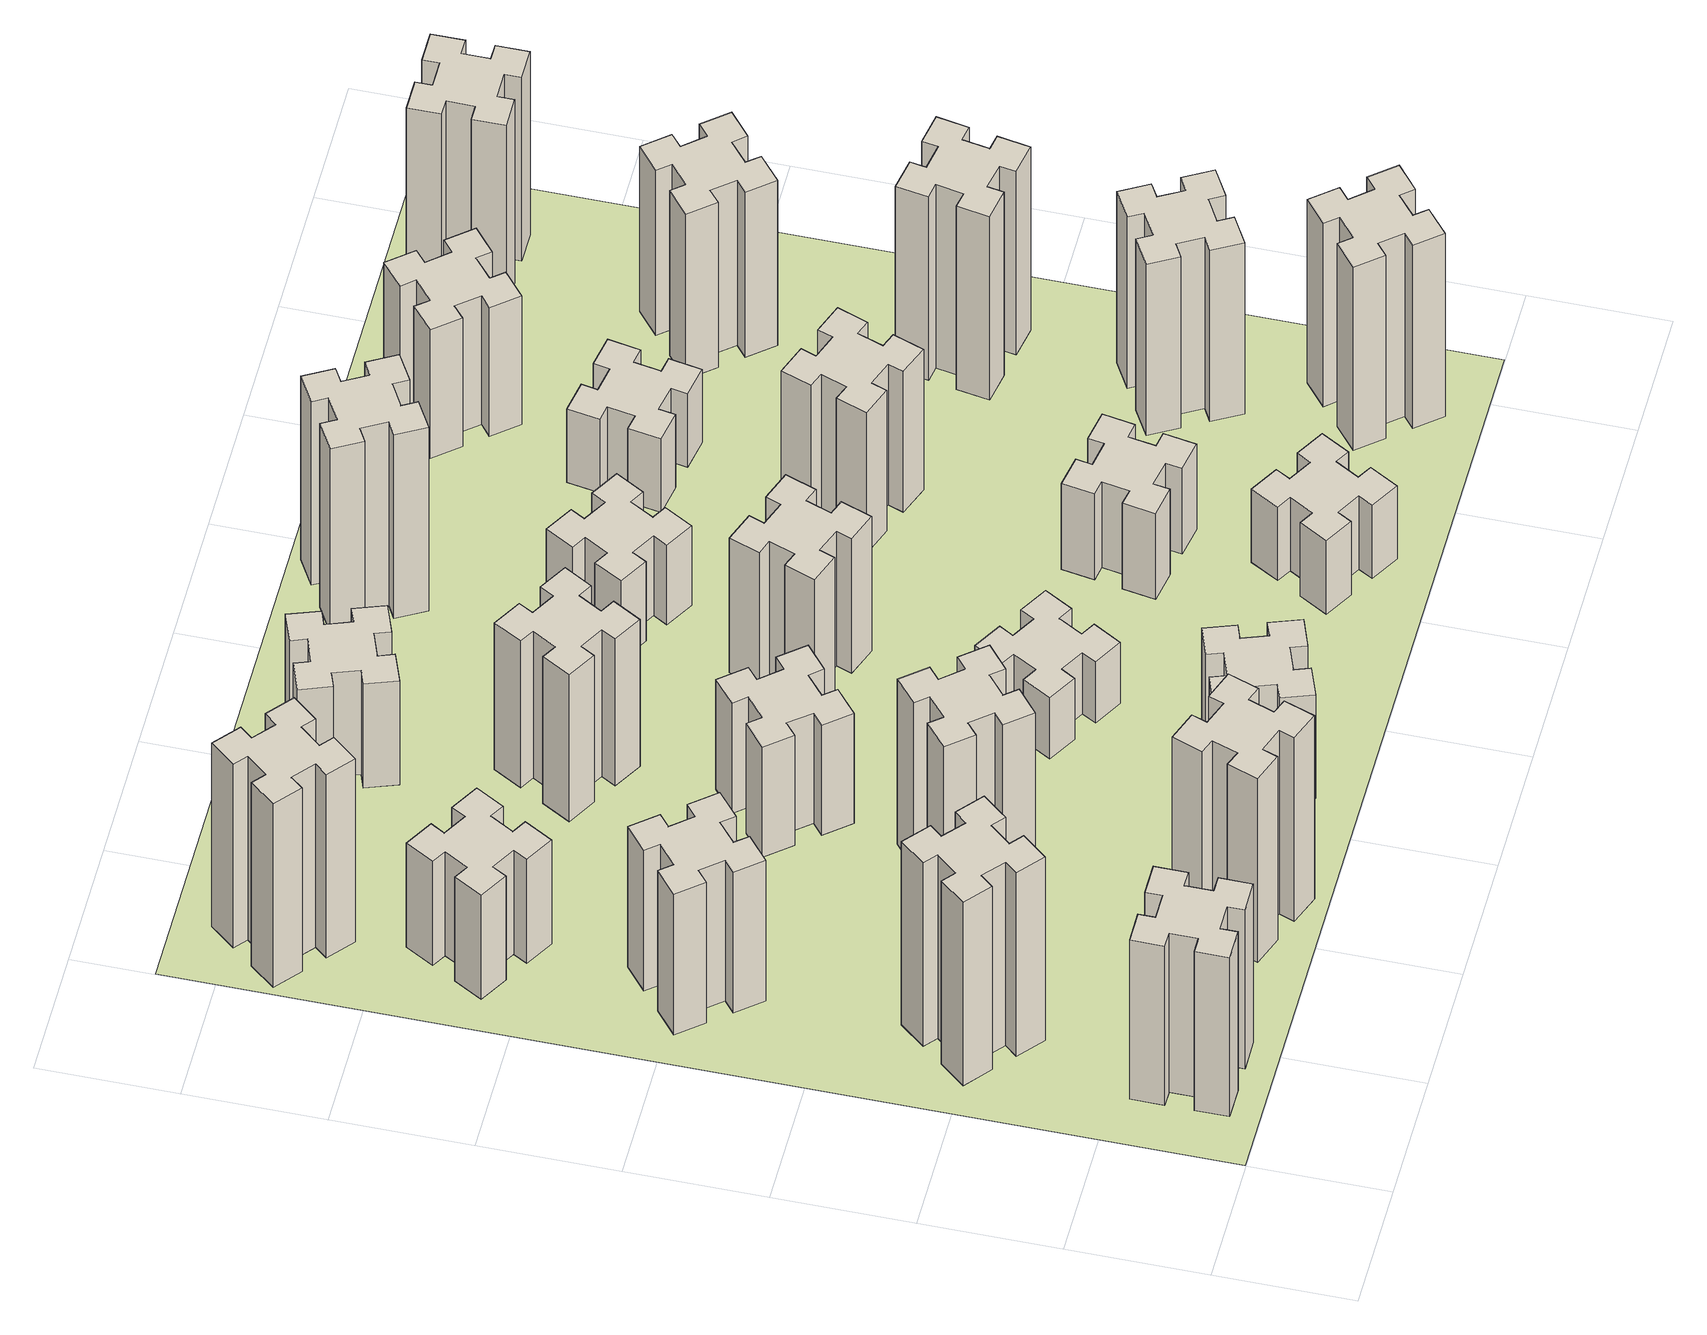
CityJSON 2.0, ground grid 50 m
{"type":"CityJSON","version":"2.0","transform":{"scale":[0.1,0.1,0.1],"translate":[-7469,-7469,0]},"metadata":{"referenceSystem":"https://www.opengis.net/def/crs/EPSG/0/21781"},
"CityObjects":{
"building1":{"type":"Building","attributes":{"class":"1000","function":"1000","usage":"1000","yearOfConstruction":2016,"roofType":"1000","measuredHeight":78,"storeysAboveGround":30,"storeysBelowGround":0},"geometry":[{"type":"Solid","lod":"1","boundaries":[[[[0,1,2,3,4,5,6,7,8,9,10,11,12,13,14,15,16,17,18,19]],[[17,16,20,21]],[[16,15,22,20]],[[15,14,23,22]],[[14,13,24,23]],[[13,12,25,24]],[[12,11,26,25]],[[11,10,27,26]],[[10,9,28,27]],[[9,8,29,28]],[[8,7,30,29]],[[7,6,31,30]],[[6,5,32,31]],[[5,4,33,32]],[[4,3,34,33]],[[3,2,35,34]],[[2,1,36,35]],[[1,0,37,36]],[[0,19,38,37]],[[19,18,39,38]],[[18,17,21,39]],[[24,25,26,27,28,29,30,31,32,33,34,35,36,37,38,39,21,20,22,23]]]]}]},
"building2":{"type":"Building","attributes":{"class":"1000","function":"1000","usage":"1000","yearOfConstruction":2016,"roofType":"1000","measuredHeight":90,"storeysAboveGround":30,"storeysBelowGround":0},"geometry":[{"type":"Solid","lod":"1","boundaries":[[[[40,41,42,43,44,45,46,47,48,49,50,51,52,53,54,55,56,57,58,59]],[[57,56,60,61]],[[56,55,62,60]],[[55,54,63,62]],[[54,53,64,63]],[[53,52,65,64]],[[52,51,66,65]],[[51,50,67,66]],[[50,49,68,67]],[[49,48,69,68]],[[48,47,70,69]],[[47,46,71,70]],[[46,45,72,71]],[[45,44,73,72]],[[44,43,74,73]],[[43,42,75,74]],[[42,41,76,75]],[[41,40,77,76]],[[40,59,78,77]],[[59,58,79,78]],[[58,57,61,79]],[[64,65,66,67,68,69,70,71,72,73,74,75,76,77,78,79,61,60,62,63]]]]}]},
"building3":{"type":"Building","attributes":{"class":"1000","function":"1000","usage":"1000","yearOfConstruction":2016,"roofType":"1000","measuredHeight":69,"storeysAboveGround":30,"storeysBelowGround":0},"geometry":[{"type":"Solid","lod":"1","boundaries":[[[[80,81,82,83,84,85,86,87,88,89,90,91,92,93,94,95,96,97,98,99]],[[97,96,100,101]],[[96,95,102,100]],[[95,94,103,102]],[[94,93,104,103]],[[93,92,105,104]],[[92,91,106,105]],[[91,90,107,106]],[[90,89,108,107]],[[89,88,109,108]],[[88,87,110,109]],[[87,86,111,110]],[[86,85,112,111]],[[85,84,113,112]],[[84,83,114,113]],[[83,82,115,114]],[[82,81,116,115]],[[81,80,117,116]],[[80,99,118,117]],[[99,98,119,118]],[[98,97,101,119]],[[104,105,106,107,108,109,110,111,112,113,114,115,116,117,118,119,101,100,102,103]]]]}]},
"building4":{"type":"Building","attributes":{"class":"1000","function":"1000","usage":"1000","yearOfConstruction":2016,"roofType":"1000","measuredHeight":51,"storeysAboveGround":30,"storeysBelowGround":0},"geometry":[{"type":"Solid","lod":"1","boundaries":[[[[120,121,122,123,124,125,126,127,128,129,130,131,132,133,134,135,136,137,138,139]],[[137,136,140,141]],[[136,135,142,140]],[[135,134,143,142]],[[134,133,144,143]],[[133,132,145,144]],[[132,131,146,145]],[[131,130,147,146]],[[130,129,148,147]],[[129,128,149,148]],[[128,127,150,149]],[[127,126,151,150]],[[126,125,152,151]],[[125,124,153,152]],[[124,123,154,153]],[[123,122,155,154]],[[122,121,156,155]],[[121,120,157,156]],[[120,139,158,157]],[[139,138,159,158]],[[138,137,141,159]],[[144,145,146,147,148,149,150,151,152,153,154,155,156,157,158,159,141,140,142,143]]]]}]},
"building5":{"type":"Building","attributes":{"class":"1000","function":"1000","usage":"1000","yearOfConstruction":2016,"roofType":"1000","measuredHeight":90,"storeysAboveGround":30,"storeysBelowGround":0},"geometry":[{"type":"Solid","lod":"1","boundaries":[[[[160,161,162,163,164,165,166,167,168,169,170,171,172,173,174,175,176,177,178,179]],[[177,176,180,181]],[[176,175,182,180]],[[175,174,183,182]],[[174,173,184,183]],[[173,172,185,184]],[[172,171,186,185]],[[171,170,187,186]],[[170,169,188,187]],[[169,168,189,188]],[[168,167,190,189]],[[167,166,191,190]],[[166,165,192,191]],[[165,164,193,192]],[[164,163,194,193]],[[163,162,195,194]],[[162,161,196,195]],[[161,160,197,196]],[[160,179,198,197]],[[179,178,199,198]],[[178,177,181,199]],[[184,185,186,187,188,189,190,191,192,193,194,195,196,197,198,199,181,180,182,183]]]]}]},
"building6":{"type":"Building","attributes":{"class":"1000","function":"1000","usage":"1000","yearOfConstruction":2016,"roofType":"1000","measuredHeight":90,"storeysAboveGround":30,"storeysBelowGround":0},"geometry":[{"type":"Solid","lod":"1","boundaries":[[[[200,201,202,203,204,205,206,207,208,209,210,211,212,213,214,215,216,217,218,219]],[[217,216,220,221]],[[216,215,222,220]],[[215,214,223,222]],[[214,213,224,223]],[[213,212,225,224]],[[212,211,226,225]],[[211,210,227,226]],[[210,209,228,227]],[[209,208,229,228]],[[208,207,230,229]],[[207,206,231,230]],[[206,205,232,231]],[[205,204,233,232]],[[204,203,234,233]],[[203,202,235,234]],[[202,201,236,235]],[[201,200,237,236]],[[200,219,238,237]],[[219,218,239,238]],[[218,217,221,239]],[[224,225,226,227,228,229,230,231,232,233,234,235,236,237,238,239,221,220,222,223]]]]}]},
"building7":{"type":"Building","attributes":{"class":"1000","function":"1000","usage":"1000","yearOfConstruction":2016,"roofType":"1000","measuredHeight":81,"storeysAboveGround":30,"storeysBelowGround":0},"geometry":[{"type":"Solid","lod":"1","boundaries":[[[[240,241,242,243,244,245,246,247,248,249,250,251,252,253,254,255,256,257,258,259]],[[257,256,260,261]],[[256,255,262,260]],[[255,254,263,262]],[[254,253,264,263]],[[253,252,265,264]],[[252,251,266,265]],[[251,250,267,266]],[[250,249,268,267]],[[249,248,269,268]],[[248,247,270,269]],[[247,246,271,270]],[[246,245,272,271]],[[245,244,273,272]],[[244,243,274,273]],[[243,242,275,274]],[[242,241,276,275]],[[241,240,277,276]],[[240,259,278,277]],[[259,258,279,278]],[[258,257,261,279]],[[264,265,266,267,268,269,270,271,272,273,274,275,276,277,278,279,261,260,262,263]]]]}]},
"building8":{"type":"Building","attributes":{"class":"1000","function":"1000","usage":"1000","yearOfConstruction":2016,"roofType":"1000","measuredHeight":54,"storeysAboveGround":30,"storeysBelowGround":0},"geometry":[{"type":"Solid","lod":"1","boundaries":[[[[280,281,282,283,284,285,286,287,288,289,290,291,292,293,294,295,296,297,298,299]],[[297,296,300,301]],[[296,295,302,300]],[[295,294,303,302]],[[294,293,304,303]],[[293,292,305,304]],[[292,291,306,305]],[[291,290,307,306]],[[290,289,308,307]],[[289,288,309,308]],[[288,287,310,309]],[[287,286,311,310]],[[286,285,312,311]],[[285,284,313,312]],[[284,283,314,313]],[[283,282,315,314]],[[282,281,316,315]],[[281,280,317,316]],[[280,299,318,317]],[[299,298,319,318]],[[298,297,301,319]],[[304,305,306,307,308,309,310,311,312,313,314,315,316,317,318,319,301,300,302,303]]]]}]},
"building9":{"type":"Building","attributes":{"class":"1000","function":"1000","usage":"1000","yearOfConstruction":2016,"roofType":"1000","measuredHeight":51,"storeysAboveGround":30,"storeysBelowGround":0},"geometry":[{"type":"Solid","lod":"1","boundaries":[[[[320,321,322,323,324,325,326,327,328,329,330,331,332,333,334,335,336,337,338,339]],[[337,336,340,341]],[[336,335,342,340]],[[335,334,343,342]],[[334,333,344,343]],[[333,332,345,344]],[[332,331,346,345]],[[331,330,347,346]],[[330,329,348,347]],[[329,328,349,348]],[[328,327,350,349]],[[327,326,351,350]],[[326,325,352,351]],[[325,324,353,352]],[[324,323,354,353]],[[323,322,355,354]],[[322,321,356,355]],[[321,320,357,356]],[[320,339,358,357]],[[339,338,359,358]],[[338,337,341,359]],[[344,345,346,347,348,349,350,351,352,353,354,355,356,357,358,359,341,340,342,343]]]]}]},
"building10":{"type":"Building","attributes":{"class":"1000","function":"1000","usage":"1000","yearOfConstruction":2016,"roofType":"1000","measuredHeight":72,"storeysAboveGround":30,"storeysBelowGround":0},"geometry":[{"type":"Solid","lod":"1","boundaries":[[[[360,361,362,363,364,365,366,367,368,369,370,371,372,373,374,375,376,377,378,379]],[[377,376,380,381]],[[376,375,382,380]],[[375,374,383,382]],[[374,373,384,383]],[[373,372,385,384]],[[372,371,386,385]],[[371,370,387,386]],[[370,369,388,387]],[[369,368,389,388]],[[368,367,390,389]],[[367,366,391,390]],[[366,365,392,391]],[[365,364,393,392]],[[364,363,394,393]],[[363,362,395,394]],[[362,361,396,395]],[[361,360,397,396]],[[360,379,398,397]],[[379,378,399,398]],[[378,377,381,399]],[[384,385,386,387,388,389,390,391,392,393,394,395,396,397,398,399,381,380,382,383]]]]}]},
"building11":{"type":"Building","attributes":{"class":"1000","function":"1000","usage":"1000","yearOfConstruction":2016,"roofType":"1000","measuredHeight":51,"storeysAboveGround":30,"storeysBelowGround":0},"geometry":[{"type":"Solid","lod":"1","boundaries":[[[[400,401,402,403,404,405,406,407,408,409,410,411,412,413,414,415,416,417,418,419]],[[417,416,420,421]],[[416,415,422,420]],[[415,414,423,422]],[[414,413,424,423]],[[413,412,425,424]],[[412,411,426,425]],[[411,410,427,426]],[[410,409,428,427]],[[409,408,429,428]],[[408,407,430,429]],[[407,406,431,430]],[[406,405,432,431]],[[405,404,433,432]],[[404,403,434,433]],[[403,402,435,434]],[[402,401,436,435]],[[401,400,437,436]],[[400,419,438,437]],[[419,418,439,438]],[[418,417,421,439]],[[424,425,426,427,428,429,430,431,432,433,434,435,436,437,438,439,421,420,422,423]]]]}]},
"building12":{"type":"Building","attributes":{"class":"1000","function":"1000","usage":"1000","yearOfConstruction":2016,"roofType":"1000","measuredHeight":30,"storeysAboveGround":30,"storeysBelowGround":0},"geometry":[{"type":"Solid","lod":"1","boundaries":[[[[440,441,442,443,444,445,446,447,448,449,450,451,452,453,454,455,456,457,458,459]],[[457,456,460,461]],[[456,455,462,460]],[[455,454,463,462]],[[454,453,464,463]],[[453,452,465,464]],[[452,451,466,465]],[[451,450,467,466]],[[450,449,468,467]],[[449,448,469,468]],[[448,447,470,469]],[[447,446,471,470]],[[446,445,472,471]],[[445,444,473,472]],[[444,443,474,473]],[[443,442,475,474]],[[442,441,476,475]],[[441,440,477,476]],[[440,459,478,477]],[[459,458,479,478]],[[458,457,461,479]],[[464,465,466,467,468,469,470,471,472,473,474,475,476,477,478,479,461,460,462,463]]]]}]},
"building13":{"type":"Building","attributes":{"class":"1000","function":"1000","usage":"1000","yearOfConstruction":2016,"roofType":"1000","measuredHeight":66,"storeysAboveGround":30,"storeysBelowGround":0},"geometry":[{"type":"Solid","lod":"1","boundaries":[[[[480,481,482,483,484,485,486,487,488,489,490,491,492,493,494,495,496,497,498,499]],[[497,496,500,501]],[[496,495,502,500]],[[495,494,503,502]],[[494,493,504,503]],[[493,492,505,504]],[[492,491,506,505]],[[491,490,507,506]],[[490,489,508,507]],[[489,488,509,508]],[[488,487,510,509]],[[487,486,511,510]],[[486,485,512,511]],[[485,484,513,512]],[[484,483,514,513]],[[483,482,515,514]],[[482,481,516,515]],[[481,480,517,516]],[[480,499,518,517]],[[499,498,519,518]],[[498,497,501,519]],[[504,505,506,507,508,509,510,511,512,513,514,515,516,517,518,519,501,500,502,503]]]]}]},
"building14":{"type":"Building","attributes":{"class":"1000","function":"1000","usage":"1000","yearOfConstruction":2016,"roofType":"1000","measuredHeight":39,"storeysAboveGround":30,"storeysBelowGround":0},"geometry":[{"type":"Solid","lod":"1","boundaries":[[[[520,521,522,523,524,525,526,527,528,529,530,531,532,533,534,535,536,537,538,539]],[[537,536,540,541]],[[536,535,542,540]],[[535,534,543,542]],[[534,533,544,543]],[[533,532,545,544]],[[532,531,546,545]],[[531,530,547,546]],[[530,529,548,547]],[[529,528,549,548]],[[528,527,550,549]],[[527,526,551,550]],[[526,525,552,551]],[[525,524,553,552]],[[524,523,554,553]],[[523,522,555,554]],[[522,521,556,555]],[[521,520,557,556]],[[520,539,558,557]],[[539,538,559,558]],[[538,537,541,559]],[[544,545,546,547,548,549,550,551,552,553,554,555,556,557,558,559,541,540,542,543]]]]}]},
"building15":{"type":"Building","attributes":{"class":"1000","function":"1000","usage":"1000","yearOfConstruction":2016,"roofType":"1000","measuredHeight":36,"storeysAboveGround":30,"storeysBelowGround":0},"geometry":[{"type":"Solid","lod":"1","boundaries":[[[[560,561,562,563,564,565,566,567,568,569,570,571,572,573,574,575,576,577,578,579]],[[577,576,580,581]],[[576,575,582,580]],[[575,574,583,582]],[[574,573,584,583]],[[573,572,585,584]],[[572,571,586,585]],[[571,570,587,586]],[[570,569,588,587]],[[569,568,589,588]],[[568,567,590,589]],[[567,566,591,590]],[[566,565,592,591]],[[565,564,593,592]],[[564,563,594,593]],[[563,562,595,594]],[[562,561,596,595]],[[561,560,597,596]],[[560,579,598,597]],[[579,578,599,598]],[[578,577,581,599]],[[584,585,586,587,588,589,590,591,592,593,594,595,596,597,598,599,581,580,582,583]]]]}]},
"building16":{"type":"Building","attributes":{"class":"1000","function":"1000","usage":"1000","yearOfConstruction":2016,"roofType":"1000","measuredHeight":90,"storeysAboveGround":30,"storeysBelowGround":0},"geometry":[{"type":"Solid","lod":"1","boundaries":[[[[600,601,602,603,604,605,606,607,608,609,610,611,612,613,614,615,616,617,618,619]],[[617,616,620,621]],[[616,615,622,620]],[[615,614,623,622]],[[614,613,624,623]],[[613,612,625,624]],[[612,611,626,625]],[[611,610,627,626]],[[610,609,628,627]],[[609,608,629,628]],[[608,607,630,629]],[[607,606,631,630]],[[606,605,632,631]],[[605,604,633,632]],[[604,603,634,633]],[[603,602,635,634]],[[602,601,636,635]],[[601,600,637,636]],[[600,619,638,637]],[[619,618,639,638]],[[618,617,621,639]],[[624,625,626,627,628,629,630,631,632,633,634,635,636,637,638,639,621,620,622,623]]]]}]},
"building17":{"type":"Building","attributes":{"class":"1000","function":"1000","usage":"1000","yearOfConstruction":2016,"roofType":"1000","measuredHeight":42,"storeysAboveGround":30,"storeysBelowGround":0},"geometry":[{"type":"Solid","lod":"1","boundaries":[[[[640,641,642,643,644,645,646,647,648,649,650,651,652,653,654,655,656,657,658,659]],[[657,656,660,661]],[[656,655,662,660]],[[655,654,663,662]],[[654,653,664,663]],[[653,652,665,664]],[[652,651,666,665]],[[651,650,667,666]],[[650,649,668,667]],[[649,648,669,668]],[[648,647,670,669]],[[647,646,671,670]],[[646,645,672,671]],[[645,644,673,672]],[[644,643,674,673]],[[643,642,675,674]],[[642,641,676,675]],[[641,640,677,676]],[[640,659,678,677]],[[659,658,679,678]],[[658,657,661,679]],[[664,665,666,667,668,669,670,671,672,673,674,675,676,677,678,679,661,660,662,663]]]]}]},
"building18":{"type":"Building","attributes":{"class":"1000","function":"1000","usage":"1000","yearOfConstruction":2016,"roofType":"1000","measuredHeight":69,"storeysAboveGround":30,"storeysBelowGround":0},"geometry":[{"type":"Solid","lod":"1","boundaries":[[[[680,681,682,683,684,685,686,687,688,689,690,691,692,693,694,695,696,697,698,699]],[[697,696,700,701]],[[696,695,702,700]],[[695,694,703,702]],[[694,693,704,703]],[[693,692,705,704]],[[692,691,706,705]],[[691,690,707,706]],[[690,689,708,707]],[[689,688,709,708]],[[688,687,710,709]],[[687,686,711,710]],[[686,685,712,711]],[[685,684,713,712]],[[684,683,714,713]],[[683,682,715,714]],[[682,681,716,715]],[[681,680,717,716]],[[680,699,718,717]],[[699,698,719,718]],[[698,697,701,719]],[[704,705,706,707,708,709,710,711,712,713,714,715,716,717,718,719,701,700,702,703]]]]}]},
"building19":{"type":"Building","attributes":{"class":"1000","function":"1000","usage":"1000","yearOfConstruction":2016,"roofType":"1000","measuredHeight":36,"storeysAboveGround":30,"storeysBelowGround":0},"geometry":[{"type":"Solid","lod":"1","boundaries":[[[[720,721,722,723,724,725,726,727,728,729,730,731,732,733,734,735,736,737,738,739]],[[737,736,740,741]],[[736,735,742,740]],[[735,734,743,742]],[[734,733,744,743]],[[733,732,745,744]],[[732,731,746,745]],[[731,730,747,746]],[[730,729,748,747]],[[729,728,749,748]],[[728,727,750,749]],[[727,726,751,750]],[[726,725,752,751]],[[725,724,753,752]],[[724,723,754,753]],[[723,722,755,754]],[[722,721,756,755]],[[721,720,757,756]],[[720,739,758,757]],[[739,738,759,758]],[[738,737,741,759]],[[744,745,746,747,748,749,750,751,752,753,754,755,756,757,758,759,741,740,742,743]]]]}]},
"building20":{"type":"Building","attributes":{"class":"1000","function":"1000","usage":"1000","yearOfConstruction":2016,"roofType":"1000","measuredHeight":90,"storeysAboveGround":30,"storeysBelowGround":0},"geometry":[{"type":"Solid","lod":"1","boundaries":[[[[760,761,762,763,764,765,766,767,768,769,770,771,772,773,774,775,776,777,778,779]],[[777,776,780,781]],[[776,775,782,780]],[[775,774,783,782]],[[774,773,784,783]],[[773,772,785,784]],[[772,771,786,785]],[[771,770,787,786]],[[770,769,788,787]],[[769,768,789,788]],[[768,767,790,789]],[[767,766,791,790]],[[766,765,792,791]],[[765,764,793,792]],[[764,763,794,793]],[[763,762,795,794]],[[762,761,796,795]],[[761,760,797,796]],[[760,779,798,797]],[[779,778,799,798]],[[778,777,781,799]],[[784,785,786,787,788,789,790,791,792,793,794,795,796,797,798,799,781,780,782,783]]]]}]},
"building21":{"type":"Building","attributes":{"class":"1000","function":"1000","usage":"1000","yearOfConstruction":2016,"roofType":"1000","measuredHeight":84,"storeysAboveGround":30,"storeysBelowGround":0},"geometry":[{"type":"Solid","lod":"1","boundaries":[[[[800,801,802,803,804,805,806,807,808,809,810,811,812,813,814,815,816,817,818,819]],[[817,816,820,821]],[[816,815,822,820]],[[815,814,823,822]],[[814,813,824,823]],[[813,812,825,824]],[[812,811,826,825]],[[811,810,827,826]],[[810,809,828,827]],[[809,808,829,828]],[[808,807,830,829]],[[807,806,831,830]],[[806,805,832,831]],[[805,804,833,832]],[[804,803,834,833]],[[803,802,835,834]],[[802,801,836,835]],[[801,800,837,836]],[[800,819,838,837]],[[819,818,839,838]],[[818,817,821,839]],[[824,825,826,827,828,829,830,831,832,833,834,835,836,837,838,839,821,820,822,823]]]]}]},
"building22":{"type":"Building","attributes":{"class":"1000","function":"1000","usage":"1000","yearOfConstruction":2016,"roofType":"1000","measuredHeight":63,"storeysAboveGround":30,"storeysBelowGround":0},"geometry":[{"type":"Solid","lod":"1","boundaries":[[[[840,841,842,843,844,845,846,847,848,849,850,851,852,853,854,855,856,857,858,859]],[[857,856,860,861]],[[856,855,862,860]],[[855,854,863,862]],[[854,853,864,863]],[[853,852,865,864]],[[852,851,866,865]],[[851,850,867,866]],[[850,849,868,867]],[[849,848,869,868]],[[848,847,870,869]],[[847,846,871,870]],[[846,845,872,871]],[[845,844,873,872]],[[844,843,874,873]],[[843,842,875,874]],[[842,841,876,875]],[[841,840,877,876]],[[840,859,878,877]],[[859,858,879,878]],[[858,857,861,879]],[[864,865,866,867,868,869,870,871,872,873,874,875,876,877,878,879,861,860,862,863]]]]}]},
"building23":{"type":"Building","attributes":{"class":"1000","function":"1000","usage":"1000","yearOfConstruction":2016,"roofType":"1000","measuredHeight":90,"storeysAboveGround":30,"storeysBelowGround":0},"geometry":[{"type":"Solid","lod":"1","boundaries":[[[[880,881,882,883,884,885,886,887,888,889,890,891,892,893,894,895,896,897,898,899]],[[897,896,900,901]],[[896,895,902,900]],[[895,894,903,902]],[[894,893,904,903]],[[893,892,905,904]],[[892,891,906,905]],[[891,890,907,906]],[[890,889,908,907]],[[889,888,909,908]],[[888,887,910,909]],[[887,886,911,910]],[[886,885,912,911]],[[885,884,913,912]],[[884,883,914,913]],[[883,882,915,914]],[[882,881,916,915]],[[881,880,917,916]],[[880,899,918,917]],[[899,898,919,918]],[[898,897,901,919]],[[904,905,906,907,908,909,910,911,912,913,914,915,916,917,918,919,901,900,902,903]]]]}]},
"building24":{"type":"Building","attributes":{"class":"1000","function":"1000","usage":"1000","yearOfConstruction":2016,"roofType":"1000","measuredHeight":81,"storeysAboveGround":30,"storeysBelowGround":0},"geometry":[{"type":"Solid","lod":"1","boundaries":[[[[920,921,922,923,924,925,926,927,928,929,930,931,932,933,934,935,936,937,938,939]],[[937,936,940,941]],[[936,935,942,940]],[[935,934,943,942]],[[934,933,944,943]],[[933,932,945,944]],[[932,931,946,945]],[[931,930,947,946]],[[930,929,948,947]],[[929,928,949,948]],[[928,927,950,949]],[[927,926,951,950]],[[926,925,952,951]],[[925,924,953,952]],[[924,923,954,953]],[[923,922,955,954]],[[922,921,956,955]],[[921,920,957,956]],[[920,939,958,957]],[[939,938,959,958]],[[938,937,941,959]],[[944,945,946,947,948,949,950,951,952,953,954,955,956,957,958,959,941,940,942,943]]]]}]},
"building25":{"type":"Building","attributes":{"class":"1000","function":"1000","usage":"1000","yearOfConstruction":2016,"roofType":"1000","measuredHeight":90,"storeysAboveGround":30,"storeysBelowGround":0},"geometry":[{"type":"Solid","lod":"1","boundaries":[[[[960,961,962,963,964,965,966,967,968,969,970,971,972,973,974,975,976,977,978,979]],[[977,976,980,981]],[[976,975,982,980]],[[975,974,983,982]],[[974,973,984,983]],[[973,972,985,984]],[[972,971,986,985]],[[971,970,987,986]],[[970,969,988,987]],[[969,968,989,988]],[[968,967,990,989]],[[967,966,991,990]],[[966,965,992,991]],[[965,964,993,992]],[[964,963,994,993]],[[963,962,995,994]],[[962,961,996,995]],[[961,960,997,996]],[[960,979,998,997]],[[979,978,999,998]],[[978,977,981,999]],[[984,985,986,987,988,989,990,991,992,993,994,995,996,997,998,999,981,980,982,983]]]]}]},
"landuse1":{"type":"LandUse","attributes":{"name":"plot1","function":"1010"},"geometry":[{"type":"MultiSurface","lod":"1","boundaries":[[[1000,1001,1002,1003]]]}]}
},
"vertices":[
[265,325,0],[265,225,0],[205,225,0],[205,105,0],[325,105,0],[325,165,0],[425,165,0],[425,105,0],[545,105,0],[545,225,0],[485,225,0],[485,325,0],[545,325,0],[545,445,0],[425,445,0],[425,385,0],[325,385,0],[325,445,0],[205,445,0],[205,325,0],[325,385,780],[325,445,780],[425,385,780],[425,445,780],[545,445,780],[545,325,780],[485,325,780],[485,225,780],[545,225,780],[545,105,780],[425,105,780],[425,165,780],[325,165,780],[325,105,780],[205,105,780],[205,225,780],[265,225,780],[265,325,780],[205,325,780],[205,445,780],
[484,1067,0],[408,1132,0],[446,1178,0],[354,1255,0],[277,1163,0],[323,1124,0],[259,1048,0],[213,1086,0],[136,994,0],[228,917,0],[266,963,0],[343,899,0],[304,853,0],[396,776,0],[473,868,0],[427,906,0],[492,983,0],[538,944,0],[615,1036,0],[523,1113,0],[492,983,900],[538,944,900],[427,906,900],[473,868,900],[396,776,900],[304,853,900],[343,899,900],[266,963,900],[228,917,900],[136,994,900],[213,1086,900],[259,1048,900],[323,1124,900],[277,1163,900],[354,1255,900],[446,1178,900],[408,1132,900],[484,1067,900],[523,1113,900],[615,1036,900],
[492,1988,0],[427,2064,0],[473,2103,0],[396,2195,0],[304,2118,0],[343,2072,0],[266,2007,0],[228,2053,0],[136,1976,0],[213,1884,0],[259,1923,0],[323,1846,0],[277,1808,0],[354,1716,0],[446,1793,0],[408,1839,0],[484,1903,0],[523,1857,0],[615,1934,0],[538,2026,0],[484,1903,690],[523,1857,690],[408,1839,690],[446,1793,690],[354,1716,690],[277,1808,690],[323,1846,690],[259,1923,690],[213,1884,690],[136,1976,690],[228,2053,690],[266,2007,690],[343,2072,690],[304,2118,690],[396,2195,690],[473,2103,690],[427,2064,690],[492,1988,690],[538,2026,690],[615,1934,690],
[446,2597,0],[496,2684,0],[548,2654,0],[608,2758,0],[504,2818,0],[474,2766,0],[387,2816,0],[417,2868,0],[313,2928,0],[253,2824,0],[305,2794,0],[255,2707,0],[203,2737,0],[143,2633,0],[247,2573,0],[277,2625,0],[364,2575,0],[334,2523,0],[438,2463,0],[498,2567,0],[364,2575,510],[334,2523,510],[277,2625,510],[247,2573,510],[143,2633,510],[203,2737,510],[255,2707,510],[305,2794,510],[253,2824,510],[313,2928,510],[417,2868,510],[387,2816,510],[474,2766,510],[504,2818,510],[608,2758,510],[548,2654,510],[496,2684,510],[446,2597,510],[498,2567,510],[438,2463,510],
[1029,360,0],[995,266,0],[939,287,0],[897,174,0],[1010,133,0],[1031,189,0],[1125,155,0],[1104,99,0],[1217,57,0],[1258,170,0],[1202,191,0],[1236,285,0],[1292,264,0],[1333,377,0],[1220,418,0],[1200,362,0],[1106,396,0],[1127,452,0],[1014,493,0],[973,380,0],[1106,396,900],[1127,452,900],[1200,362,900],[1220,418,900],[1333,377,900],[1292,264,900],[1236,285,900],[1202,191,900],[1258,170,900],[1217,57,900],[1104,99,900],[1125,155,900],[1031,189,900],[1010,133,900],[897,174,900],[939,287,900],[995,266,900],[1029,360,900],[973,380,900],[1014,493,900],
[384,3387,0],[308,3452,0],[346,3498,0],[254,3575,0],[177,3483,0],[223,3444,0],[159,3368,0],[113,3406,0],[36,3314,0],[128,3237,0],[166,3283,0],[243,3219,0],[204,3173,0],[296,3096,0],[373,3188,0],[327,3226,0],[392,3303,0],[438,3264,0],[515,3356,0],[423,3433,0],[392,3303,900],[438,3264,900],[327,3226,900],[373,3188,900],[296,3096,900],[204,3173,900],[243,3219,900],[166,3283,900],[128,3237,900],[36,3314,900],[113,3406,900],[159,3368,900],[223,3444,900],[177,3483,900],[254,3575,900],[346,3498,900],[308,3452,900],[384,3387,900],[423,3433,900],[515,3356,900],
[1083,1332,0],[1006,1267,0],[968,1313,0],[876,1236,0],[953,1144,0],[999,1183,0],[1063,1106,0],[1017,1068,0],[1094,976,0],[1186,1053,0],[1148,1099,0],[1224,1163,0],[1263,1117,0],[1355,1194,0],[1278,1286,0],[1232,1248,0],[1167,1324,0],[1213,1363,0],[1136,1455,0],[1044,1378,0],[1167,1324,810],[1213,1363,810],[1232,1248,810],[1278,1286,810],[1355,1194,810],[1263,1117,810],[1224,1163,810],[1148,1099,810],[1186,1053,810],[1094,976,810],[1017,1068,810],[1063,1106,810],[999,1183,810],[953,1144,810],[876,1236,810],[968,1313,810],[1006,1267,810],[1083,1332,810],[1044,1378,810],[1136,1455,810],
[1183,1972,0],[1106,1907,0],[1068,1953,0],[976,1876,0],[1053,1784,0],[1099,1823,0],[1163,1746,0],[1117,1708,0],[1194,1616,0],[1286,1693,0],[1248,1739,0],[1324,1803,0],[1363,1757,0],[1455,1834,0],[1378,1926,0],[1332,1888,0],[1267,1964,0],[1313,2003,0],[1236,2095,0],[1144,2018,0],[1267,1964,540],[1313,2003,540],[1332,1888,540],[1378,1926,540],[1455,1834,540],[1363,1757,540],[1324,1803,540],[1248,1739,540],[1286,1693,540],[1194,1616,540],[1117,1708,540],[1163,1746,540],[1099,1823,540],[1053,1784,540],[976,1876,540],[1068,1953,540],[1106,1907,540],[1183,1972,540],[1144,2018,540],[1236,2095,540],
[1765,496,0],[1671,462,0],[1650,518,0],[1537,477,0],[1579,364,0],[1635,385,0],[1669,291,0],[1613,270,0],[1654,157,0],[1767,199,0],[1746,255,0],[1840,289,0],[1860,233,0],[1973,274,0],[1932,387,0],[1876,366,0],[1842,460,0],[1898,480,0],[1857,593,0],[1744,552,0],[1842,460,510],[1898,480,510],[1876,366,510],[1932,387,510],[1973,274,510],[1860,233,510],[1840,289,510],[1746,255,510],[1767,199,510],[1654,157,510],[1613,270,510],[1669,291,510],[1635,385,510],[1579,364,510],[1537,477,510],[1650,518,510],[1671,462,510],[1765,496,510],[1744,552,510],[1857,593,510],
[1314,2666,0],[1227,2716,0],[1257,2768,0],[1153,2828,0],[1093,2724,0],[1145,2694,0],[1095,2607,0],[1043,2637,0],[983,2533,0],[1087,2473,0],[1117,2525,0],[1204,2475,0],[1174,2423,0],[1278,2363,0],[1338,2467,0],[1286,2497,0],[1336,2584,0],[1388,2554,0],[1448,2658,0],[1344,2718,0],[1336,2584,720],[1388,2554,720],[1286,2497,720],[1338,2467,720],[1278,2363,720],[1174,2423,720],[1204,2475,720],[1117,2525,720],[1087,2473,720],[983,2533,720],[1043,2637,720],[1095,2607,720],[1145,2694,720],[1093,2724,720],[1153,2828,720],[1257,2768,720],[1227,2716,720],[1314,2666,720],[1344,2718,720],[1448,2658,720],
[1125,3456,0],[1031,3422,0],[1010,3478,0],[897,3437,0],[939,3324,0],[995,3345,0],[1029,3251,0],[973,3230,0],[1014,3117,0],[1127,3159,0],[1106,3215,0],[1200,3249,0],[1220,3193,0],[1333,3234,0],[1292,3347,0],[1236,3326,0],[1202,3420,0],[1258,3440,0],[1217,3553,0],[1104,3512,0],[1202,3420,510],[1258,3440,510],[1236,3326,510],[1292,3347,510],[1333,3234,510],[1220,3193,510],[1200,3249,510],[1106,3215,510],[1127,3159,510],[1014,3117,510],[973,3230,510],[1029,3251,510],[995,3345,510],[939,3324,510],[897,3437,510],[1010,3478,510],[1031,3422,510],[1125,3456,510],[1104,3512,510],[1217,3553,510],
[1757,1045,0],[1844,995,0],[1814,943,0],[1918,883,0],[1978,987,0],[1926,1017,0],[1976,1104,0],[2028,1074,0],[2088,1178,0],[1984,1238,0],[1954,1186,0],[1867,1236,0],[1897,1288,0],[1793,1348,0],[1733,1244,0],[1785,1214,0],[1735,1127,0],[1683,1157,0],[1623,1053,0],[1727,993,0],[1735,1127,300],[1683,1157,300],[1785,1214,300],[1733,1244,300],[1793,1348,300],[1897,1288,300],[1867,1236,300],[1954,1186,300],[1984,1238,300],[2088,1178,300],[2028,1074,300],[1976,1104,300],[1926,1017,300],[1978,987,300],[1918,883,300],[1814,943,300],[1844,995,300],[1757,1045,300],[1727,993,300],[1623,1053,300],
[1940,2042,0],[1846,2076,0],[1867,2132,0],[1754,2173,0],[1713,2060,0],[1769,2040,0],[1735,1946,0],[1679,1967,0],[1637,1854,0],[1750,1813,0],[1771,1869,0],[1865,1835,0],[1844,1779,0],[1957,1737,0],[1998,1850,0],[1942,1871,0],[1976,1965,0],[2032,1944,0],[2073,2057,0],[1960,2098,0],[1976,1965,660],[2032,1944,660],[1942,1871,660],[1998,1850,660],[1957,1737,660],[1844,1779,660],[1865,1835,660],[1771,1869,660],[1750,1813,660],[1637,1854,660],[1679,1967,660],[1735,1946,660],[1769,2040,660],[1713,2060,660],[1754,2173,660],[1867,2132,660],[1846,2076,660],[1940,2042,660],[1960,2098,660],[2073,2057,660],
[2026,2497,0],[2076,2584,0],[2128,2554,0],[2188,2658,0],[2084,2718,0],[2054,2666,0],[1967,2716,0],[1997,2768,0],[1893,2828,0],[1833,2724,0],[1885,2694,0],[1835,2607,0],[1783,2637,0],[1723,2533,0],[1827,2473,0],[1857,2525,0],[1944,2475,0],[1914,2423,0],[2018,2363,0],[2078,2467,0],[1944,2475,390],[1914,2423,390],[1857,2525,390],[1827,2473,390],[1723,2533,390],[1783,2637,390],[1835,2607,390],[1885,2694,390],[1833,2724,390],[1893,2828,390],[1997,2768,390],[1967,2716,390],[2054,2666,390],[2084,2718,390],[2188,2658,390],[2128,2554,390],[2076,2584,390],[2026,2497,390],[2078,2467,390],[2018,2363,390],
[2625,474,0],[2575,387,0],[2523,417,0],[2463,313,0],[2567,253,0],[2597,305,0],[2684,255,0],[2654,203,0],[2758,143,0],[2818,247,0],[2766,277,0],[2816,364,0],[2868,334,0],[2928,438,0],[2824,498,0],[2794,446,0],[2707,496,0],[2737,548,0],[2633,608,0],[2573,504,0],[2707,496,360],[2737,548,360],[2794,446,360],[2824,498,360],[2928,438,360],[2868,334,360],[2816,364,360],[2766,277,360],[2818,247,360],[2758,143,360],[2654,203,360],[2684,255,360],[2597,305,360],[2567,253,360],[2463,313,360],[2523,417,360],[2575,387,360],[2625,474,360],[2573,504,360],[2633,608,360],
[1844,3556,0],[1757,3506,0],[1727,3558,0],[1623,3498,0],[1683,3394,0],[1735,3424,0],[1785,3337,0],[1733,3307,0],[1793,3203,0],[1897,3263,0],[1867,3315,0],[1954,3365,0],[1984,3313,0],[2088,3373,0],[2028,3477,0],[1976,3447,0],[1926,3534,0],[1978,3564,0],[1918,3668,0],[1814,3608,0],[1926,3534,900],[1978,3564,900],[1976,3447,900],[2028,3477,900],[2088,3373,900],[1984,3313,900],[1954,3365,900],[1867,3315,900],[1897,3263,900],[1793,3203,900],[1733,3307,900],[1785,3337,900],[1735,3424,900],[1683,3394,900],[1623,3498,900],[1727,3558,900],[1757,3506,900],[1844,3556,900],[1814,3608,900],[1918,3668,900],
[2496,1084,0],[2478,985,0],[2419,996,0],[2398,877,0],[2517,857,0],[2527,916,0],[2625,898,0],[2615,839,0],[2733,818,0],[2754,937,0],[2695,947,0],[2712,1045,0],[2771,1035,0],[2792,1153,0],[2674,1174,0],[2664,1115,0],[2565,1132,0],[2576,1191,0],[2457,1212,0],[2437,1094,0],[2565,1132,420],[2576,1191,420],[2664,1115,420],[2674,1174,420],[2792,1153,420],[2771,1035,420],[2712,1045,420],[2695,947,420],[2754,937,420],[2733,818,420],[2615,839,420],[2625,898,420],[2527,916,420],[2517,857,420],[2398,877,420],[2419,996,420],[2478,985,420],[2496,1084,420],[2437,1094,420],[2457,1212,420],
[2682,1871,0],[2716,1965,0],[2772,1944,0],[2813,2057,0],[2700,2098,0],[2680,2042,0],[2586,2076,0],[2607,2132,0],[2494,2173,0],[2453,2060,0],[2509,2040,0],[2475,1946,0],[2419,1967,0],[2377,1854,0],[2490,1813,0],[2511,1869,0],[2605,1835,0],[2584,1779,0],[2697,1737,0],[2738,1850,0],[2605,1835,690],[2584,1779,690],[2511,1869,690],[2490,1813,690],[2377,1854,690],[2419,1967,690],[2475,1946,690],[2509,2040,690],[2453,2060,690],[2494,2173,690],[2607,2132,690],[2586,2076,690],[2680,2042,690],[2700,2098,690],[2813,2057,690],[2772,1944,690],[2716,1965,690],[2682,1871,690],[2738,1850,690],[2697,1737,690],
[2664,2795,0],[2565,2812,0],[2576,2871,0],[2457,2892,0],[2437,2774,0],[2496,2764,0],[2478,2665,0],[2419,2676,0],[2398,2557,0],[2517,2537,0],[2527,2596,0],[2625,2578,0],[2615,2519,0],[2733,2498,0],[2754,2617,0],[2695,2627,0],[2712,2725,0],[2771,2715,0],[2792,2833,0],[2674,2854,0],[2712,2725,360],[2771,2715,360],[2695,2627,360],[2754,2617,360],[2733,2498,360],[2615,2519,360],[2625,2578,360],[2527,2596,360],[2517,2537,360],[2398,2557,360],[2419,2676,360],[2478,2665,360],[2496,2764,360],[2437,2774,360],[2457,2892,360],[2576,2871,360],[2565,2812,360],[2664,2795,360],[2674,2854,360],[2792,2833,360],
[3468,259,0],[3544,323,0],[3583,277,0],[3675,354,0],[3598,446,0],[3552,408,0],[3487,484,0],[3533,523,0],[3456,615,0],[3364,538,0],[3403,492,0],[3326,427,0],[3288,473,0],[3196,396,0],[3273,304,0],[3319,343,0],[3383,266,0],[3337,228,0],[3414,136,0],[3506,213,0],[3383,266,900],[3337,228,900],[3319,343,900],[3273,304,900],[3196,396,900],[3288,473,900],[3326,427,900],[3403,492,900],[3364,538,900],[3456,615,900],[3533,523,900],[3487,484,900],[3552,408,900],[3598,446,900],[3675,354,900],[3583,277,900],[3544,323,900],[3468,259,900],[3506,213,900],[3414,136,900],
[3215,1004,0],[3265,917,0],[3213,887,0],[3273,783,0],[3377,843,0],[3347,895,0],[3434,945,0],[3464,893,0],[3568,953,0],[3508,1057,0],[3456,1027,0],[3406,1114,0],[3458,1144,0],[3398,1248,0],[3294,1188,0],[3324,1136,0],[3237,1086,0],[3207,1138,0],[3103,1078,0],[3163,974,0],[3237,1086,840],[3207,1138,840],[3324,1136,840],[3294,1188,840],[3398,1248,840],[3458,1144,840],[3406,1114,840],[3456,1027,840],[3508,1057,840],[3568,953,840],[3464,893,840],[3434,945,840],[3347,895,840],[3377,843,840],[3273,783,840],[3213,887,840],[3265,917,840],[3215,1004,840],[3163,974,840],[3103,1078,840],
[2812,3368,0],[2747,3444,0],[2793,3483,0],[2716,3575,0],[2624,3498,0],[2663,3452,0],[2586,3387,0],[2548,3433,0],[2456,3356,0],[2533,3264,0],[2579,3303,0],[2643,3226,0],[2597,3188,0],[2674,3096,0],[2766,3173,0],[2728,3219,0],[2804,3283,0],[2843,3237,0],[2935,3314,0],[2858,3406,0],[2804,3283,630],[2843,3237,630],[2728,3219,630],[2766,3173,630],[2674,3096,630],[2597,3188,630],[2643,3226,630],[2579,3303,630],[2533,3264,630],[2456,3356,630],[2548,3433,630],[2586,3387,630],[2663,3452,630],[2624,3498,630],[2716,3575,630],[2793,3483,630],[2747,3444,630],[2812,3368,630],[2858,3406,630],[2935,3314,630],
[3267,1656,0],[3365,1638,0],[3355,1579,0],[3473,1558,0],[3494,1677,0],[3435,1687,0],[3452,1785,0],[3511,1775,0],[3532,1893,0],[3414,1914,0],[3404,1855,0],[3305,1872,0],[3316,1931,0],[3197,1952,0],[3177,1834,0],[3236,1824,0],[3218,1725,0],[3159,1736,0],[3138,1617,0],[3257,1597,0],[3218,1725,900],[3159,1736,900],[3236,1824,900],[3177,1834,900],[3197,1952,900],[3316,1931,900],[3305,1872,900],[3404,1855,900],[3414,1914,900],[3532,1893,900],[3511,1775,900],[3452,1785,900],[3435,1687,900],[3494,1677,900],[3473,1558,900],[3355,1579,900],[3365,1638,900],[3267,1656,900],[3257,1597,900],[3138,1617,900],
[3119,2563,0],[3183,2486,0],[3137,2448,0],[3214,2356,0],[3306,2433,0],[3268,2479,0],[3344,2543,0],[3383,2497,0],[3475,2574,0],[3398,2666,0],[3352,2628,0],[3287,2704,0],[3333,2743,0],[3256,2835,0],[3164,2758,0],[3203,2712,0],[3126,2647,0],[3088,2693,0],[2996,2616,0],[3073,2524,0],[3126,2647,810],[3088,2693,810],[3203,2712,810],[3164,2758,810],[3256,2835,810],[3333,2743,810],[3287,2704,810],[3352,2628,810],[3398,2666,810],[3475,2574,810],[3383,2497,810],[3344,2543,810],[3268,2479,810],[3306,2433,810],[3214,2356,810],[3137,2448,810],[3183,2486,810],[3119,2563,810],[3073,2524,810],[2996,2616,810],
[3285,3325,0],[3385,3325,0],[3385,3265,0],[3505,3265,0],[3505,3385,0],[3445,3385,0],[3445,3485,0],[3505,3485,0],[3505,3605,0],[3385,3605,0],[3385,3545,0],[3285,3545,0],[3285,3605,0],[3165,3605,0],[3165,3485,0],[3225,3485,0],[3225,3385,0],[3165,3385,0],[3165,3265,0],[3285,3265,0],[3225,3385,900],[3165,3385,900],[3225,3485,900],[3165,3485,900],[3165,3605,900],[3285,3605,900],[3285,3545,900],[3385,3545,900],[3385,3605,900],[3505,3605,900],[3505,3485,900],[3445,3485,900],[3445,3385,900],[3505,3385,900],[3505,3265,900],[3385,3265,900],[3385,3325,900],[3285,3325,900],[3285,3265,900],[3165,3265,900],
[5,3705,0],[3705,3705,0],[3705,5,0],[5,5,0]
]}
